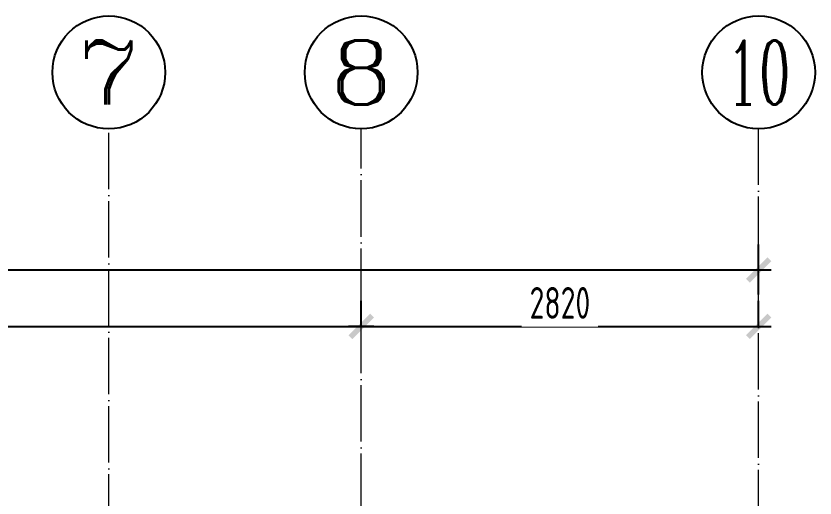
# Model space of a CAD drawing. Header units: inches. Extents: x -50945 to 250244, y -404780 to 18493.
# Drawn here: x 108350 to 114019, y -320207 to -316790 of the extents above; entities that cross this region are included whole.
import ezdxf
from ezdxf.enums import TextEntityAlignment as Align

# ---------------------------------------------------------------- set-up
doc = ezdxf.new("R2010")
doc.units = ezdxf.units.IN
doc.header["$MEASUREMENT"] = 0
doc.linetypes.add('DOTE', pattern=[2.42, 2, -0.2, 0.02, -0.2])
for name, color, linetype in [('AXIS', 1, 'Continuous'), ('AXIS_TEXT', 7, 'Continuous'), ('D-ARCHI', 250, 'Continuous'), ('外标注', 50, 'Continuous')]:
    doc.layers.add(name, color=color, linetype=linetype)
doc.styles.add('_TCH_AXIS', font='COMPLEX', dxfattribs={"bigfont": 'GBCBIG'})
doc.styles.add('COMPLEX', font='COMPLEX')
doc.styles.add('HBA-DIMT', font='ARCHS.SHX', dxfattribs={"width": 0.8})
doc.dimstyles.new('HBA_40', dxfattribs={"dimscale": 50, "dimtxt": 2.5, "dimasz": 0.1, "dimexe": 2, "dimexo": 2.5, "dimgap": 0.6, "dimtad": 1, "dimdec": 0, "dimrnd": 5, "dimzin": 0, "dimtxsty": 'HBA-DIMT', "dimblk": 'HBA_DIMENSION_TICK', "dimblk1": 'HBA_DIMENSION_TICK', "dimblk2": 'HBA_DIMENSION_TICK', "dimcen": 0.125, "dimclrd": 44, "dimclre": 44, "dimclrt": 2, "dimadec": 0, "dimazin": 0, "dimtfac": 1, "dimtdec": 0, "dimtix": 1, "dimtmove": 1, "dimatfit": 3, "dimldrblk": 'HBA_Leader_Dot', "dimfxl": 0, "dimtvp": 1, "dimtfill": 1, "dimtolj": 1, "dimtzin": 0, "dimarcsym": 0})

# ---------------------------------------------------------------- blocks, each defined once
blk = doc.blocks.new('HBA_DIMENSION_TICK')
at = {"color": 0, "linetype": 'ByBlock'}
for p, q in [((-10, 0), (0, 0)), ((0, 0), (10, 0))]:
    blk.add_line(p, q, dxfattribs=at)
at = {"color": 50, "linetype": 'ByBlock'}
blk.add_solid([(-10, -7), (-7, -10), (7, 10), (10, 7)], dxfattribs=at)
blk = doc.blocks.new('*D805')
at = {"layer": 'Defpoints', "color": 0, "transparency": 16777216}
for p in [(110798.7, -318990.2), (104708.7, -319214.7), (110798.7, -319214.7)]:
    blk.add_point(p, dxfattribs=at)
at = {"layer": '外标注', "color": 44, "lineweight": -2, "transparency": 16777216}
for p, q in [((104708.7, -318990.2), (104708.7, -318810.2)), ((110798.7, -318990.2), (110798.7, -318810.2)), ((104717.7, -318990.2), (110789.7, -318990.2))]:
    blk.add_line(p, q, dxfattribs=at)
at = {"layer": '外标注', "color": 44, "lineweight": -2, "transparency": 16777216, "xscale": 9, "yscale": 9, "zscale": 9, "rotation": 180}
blk.add_blockref('HBA_DIMENSION_TICK', (104708.7, -318990.2), dxfattribs=at)
at = {"layer": '外标注', "color": 44, "lineweight": -2, "transparency": 16777216, "xscale": 9, "yscale": 9, "zscale": 9}
blk.add_blockref('HBA_DIMENSION_TICK', (110798.7, -318990.2), dxfattribs=at)
at = {"layer": '外标注', "color": 2, "transparency": 16777216, "insert": (107753.7, -318823.7), "char_height": 225, "attachment_point": 5, "style": 'HBA-DIMT', "bg_fill": 3, "box_fill_scale": 1.25, "bg_fill_color": 256, "bg_fill_true_color": 13158600, "bg_fill_transparency": 0}
blk.add_mtext('\\A1;6090', dxfattribs=at)
blk = doc.blocks.new('HBA_Leader_Dot')
at = {"color": 0, "linetype": 'ByBlock'}
blk.add_line((-5, 0), (-10, 0), dxfattribs=at)
at = {"color": 0, "linetype": 'ByBlock', "const_width": 5}
blk.add_lwpolyline([(-2.5, 0, 1), (2.5, 0, 1)], format="xyb", close=True, dxfattribs=at)
blk = doc.blocks.new('*D806')
at = {"layer": 'Defpoints', "color": 0, "transparency": 16777216}
for p in [(113618.7, -318990.2), (110798.7, -319214.7), (113618.7, -319214.7)]:
    blk.add_point(p, dxfattribs=at)
at = {"layer": '外标注', "color": 44, "lineweight": -2, "transparency": 16777216}
for p, q in [((110798.7, -318990.2), (110798.7, -318810.2)), ((113618.7, -318990.2), (113618.7, -318810.2)), ((110807.7, -318990.2), (113609.7, -318990.2))]:
    blk.add_line(p, q, dxfattribs=at)
at = {"layer": '外标注', "color": 44, "lineweight": -2, "transparency": 16777216, "xscale": 9, "yscale": 9, "zscale": 9, "rotation": 180}
blk.add_blockref('HBA_DIMENSION_TICK', (110798.7, -318990.2), dxfattribs=at)
at = {"layer": '外标注', "color": 44, "lineweight": -2, "transparency": 16777216, "xscale": 9, "yscale": 9, "zscale": 9}
blk.add_blockref('HBA_DIMENSION_TICK', (113618.7, -318990.2), dxfattribs=at)
at = {"layer": '外标注', "color": 2, "transparency": 16777216, "insert": (112208.7, -318823.7), "char_height": 225, "attachment_point": 5, "style": 'HBA-DIMT', "bg_fill": 3, "box_fill_scale": 1.25, "bg_fill_color": 256, "bg_fill_true_color": 13158600, "bg_fill_transparency": 0}
blk.add_mtext('\\A1;2820', dxfattribs=at)
blk = doc.blocks.new('*D807')
at = {"layer": 'Defpoints', "color": 0, "transparency": 16777216}
for p in [(113618.7, -318590.2), (98918.7, -318990.2), (113618.7, -318990.2)]:
    blk.add_point(p, dxfattribs=at)
at = {"layer": '外标注', "color": 44, "lineweight": -2, "transparency": 16777216}
for p, q in [((98918.7, -318765.2), (98918.7, -318410.2)), ((113618.7, -318765.2), (113618.7, -318410.2)), ((98927.7, -318590.2), (113609.7, -318590.2))]:
    blk.add_line(p, q, dxfattribs=at)
at = {"layer": '外标注', "color": 44, "lineweight": -2, "transparency": 16777216, "xscale": 9, "yscale": 9, "zscale": 9, "rotation": 180}
blk.add_blockref('HBA_DIMENSION_TICK', (98918.7, -318590.2), dxfattribs=at)
at = {"layer": '外标注', "color": 44, "lineweight": -2, "transparency": 16777216, "xscale": 9, "yscale": 9, "zscale": 9}
blk.add_blockref('HBA_DIMENSION_TICK', (113618.7, -318590.2), dxfattribs=at)
at = {"layer": '外标注', "color": 2, "transparency": 16777216, "insert": (106268.7, -318423.7), "char_height": 225, "attachment_point": 5, "style": 'HBA-DIMT', "bg_fill": 3, "box_fill_scale": 1.25, "bg_fill_color": 256, "bg_fill_true_color": 13158600, "bg_fill_transparency": 0}
blk.add_mtext('\\A1;14700', dxfattribs=at)
blk = doc.blocks.new('_AXISO')
blk.add_circle((0, 0), 0.5)
at = {"layer": 'AXIS_TEXT', "style": 'COMPLEX', "width": 1.041667}
blk.add_attdef('A', text='', height=0.56, dxfattribs=at).set_placement((-0.25, -0.28), (0.25, -0.28), align=Align.FIT)

msp = doc.modelspace()

# ---------------------------------------------------------------- block references
at = {"layer": 'AXIS'}
ref = msp.add_blockref('_AXISO', (109008.37, -317190.16), dxfattribs=dict(at, xscale=800, yscale=800, zscale=800))
ref.add_attrib('A', '7', dxfattribs={"layer": 'AXIS_TEXT', "height": 452.55, "style": '_TCH_AXIS', "width": 1.5}).set_placement((108782.1, -317416.43), (109234.64, -317416.43), align=Align.FIT)
ref = msp.add_blockref('_AXISO', (110798.67, -317190.16), dxfattribs=dict(at, xscale=800, yscale=800, zscale=800))
ref.add_attrib('A', '8', dxfattribs={"layer": 'AXIS_TEXT', "height": 452.55, "style": '_TCH_AXIS', "width": 1.5}).set_placement((110572.4, -317416.43), (111024.95, -317416.43), align=Align.FIT)
ref = msp.add_blockref('_AXISO', (113618.67, -317190.16), dxfattribs=dict(at, xscale=800, yscale=800, zscale=800))
ref.add_attrib('A', '10', dxfattribs={"layer": 'AXIS_TEXT', "height": 452.548, "style": '_TCH_AXIS', "width": 0.724138}).set_placement((113392.4, -317416.43), (113844.95, -317416.43), align=Align.FIT)

# ---------------------------------------------------------------- dimensions: what is measured, and where the dimension line sits
at = {"layer": '外标注'}
dim = msp.add_linear_dim(base=(110798.67, -318990.16), p1=(104708.67, -319214.74), p2=(110798.67, -319214.74), dimstyle='HBA_40', override={"dimscale": 90, "dimfxl": 200, "dimfxlon": 1}, dxfattribs=at)
dim.commit()
dim.dimension.update_dxf_attribs({"geometry": '*D805', "text_midpoint": (107753.67, -318823.66)})

# ---------------------------------------------------------------- next in the draw order: dimensions: what is measured, and where the dimension line sits
dim = msp.add_linear_dim(base=(113618.67, -318990.16), p1=(110798.67, -319214.74), p2=(113618.67, -319214.74), dimstyle='HBA_40', override={"dimscale": 90, "dimfxl": 200, "dimfxlon": 1}, dxfattribs=at)
dim.commit()
dim.dimension.update_dxf_attribs({"geometry": '*D806', "text_midpoint": (112208.67, -318823.66)})

# ---------------------------------------------------------------- next in the draw order: dimensions: what is measured, and where the dimension line sits
dim = msp.add_linear_dim(base=(113618.67, -318590.16), p1=(98918.67, -318990.16), p2=(113618.67, -318990.16), dimstyle='HBA_40', override={"dimscale": 90, "dimfxl": 200, "dimfxlon": 1}, dxfattribs=at)
dim.commit()
dim.dimension.update_dxf_attribs({"geometry": '*D807', "text_midpoint": (106268.67, -318423.66)})

# ---------------------------------------------------------------- next in the draw order: linework, layer by layer
at = {"layer": 'D-ARCHI', "color": 251, "linetype": 'DOTE', "lineweight": 5, "ltscale": 200}
for p, q in [((109008.37, -332538.73), (109008.37, -317590.16)), ((110798.67, -325130.4), (110798.67, -317590.16)), ((113618.67, -331538.73), (113618.67, -317590.16))]:
    msp.add_line(p, q, dxfattribs=at)

doc.saveas('drawing.dxf')
